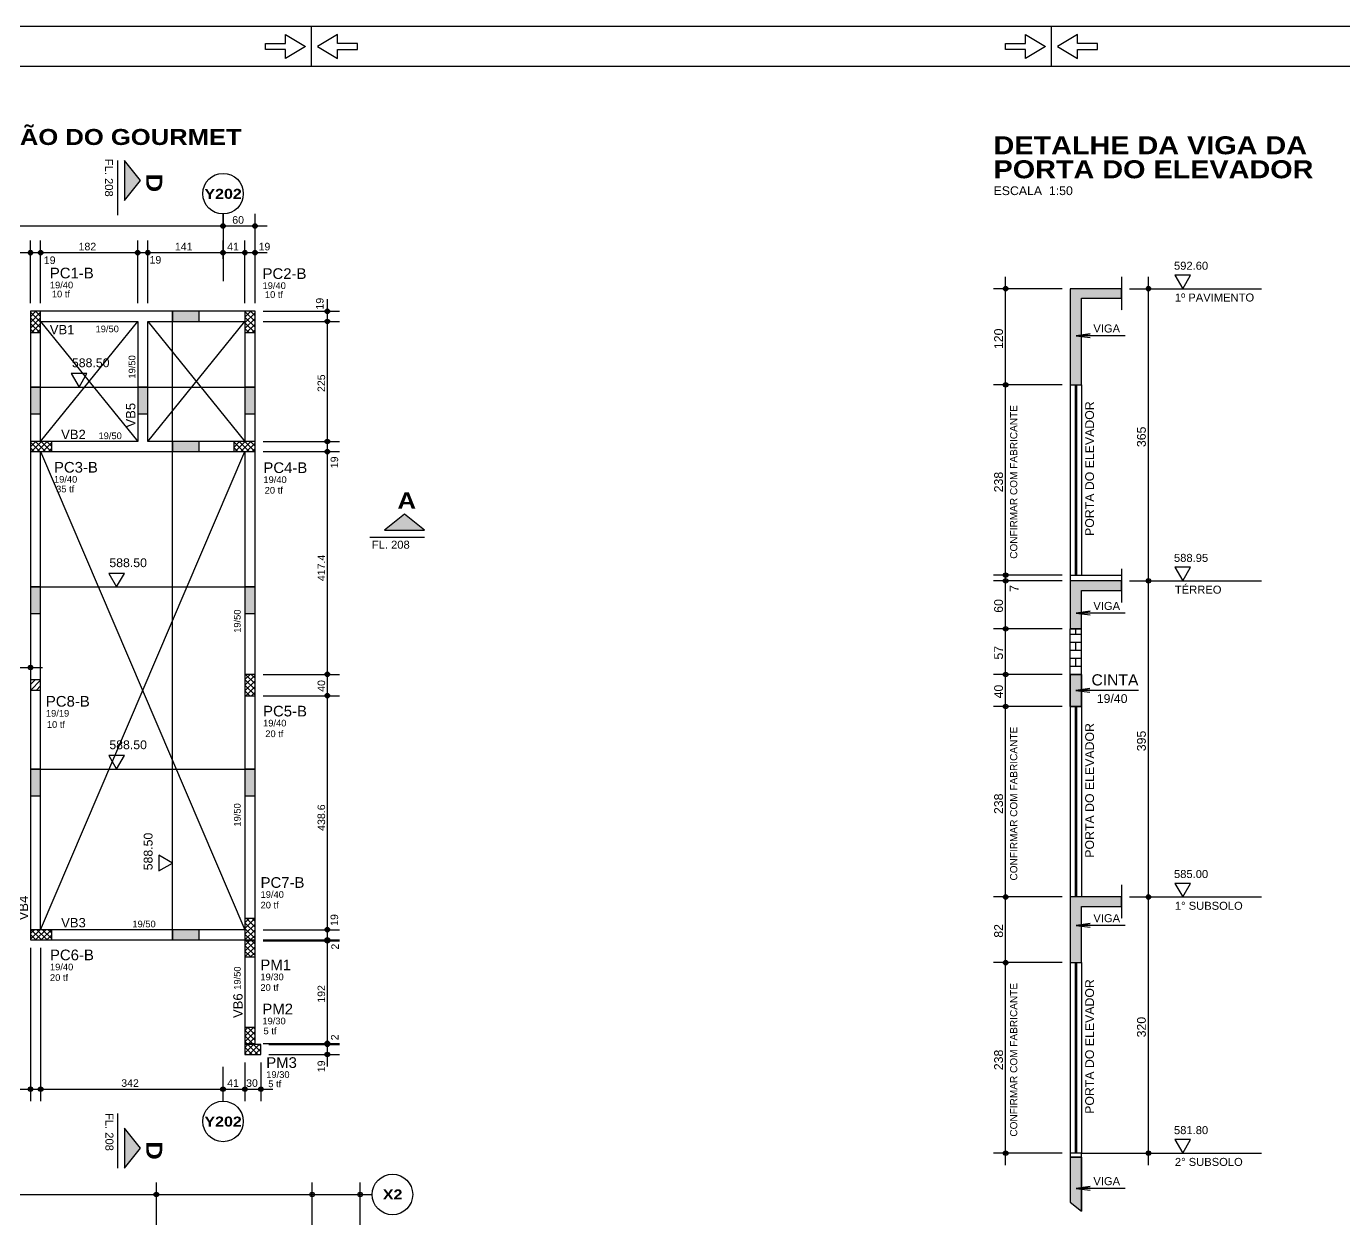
# Model space of a CAD drawing. Extents: x 0 to 13080, y 0 to 6750.
# Drawn here: x 8383 to 10853, y 4515 to 6750 of the extents above; entities that cross this region are included whole.
import ezdxf

# ---------------------------------------------------------------- set-up
doc = ezdxf.new("R2010")
doc.units = 0
doc.header["$MEASUREMENT"] = 0
doc.linetypes.add('ESTILO_TQS_0007', pattern=[2.1, 1.5, -0.2, 0.2, -0.2])
for name, color, linetype in [('MTH-179', 1, 'CONTINUOUS'), ('MTH-18', 1, 'CONTINUOUS'), ('MTH-224', 4, 'CONTINUOUS'), ('MTH-230', 1, 'CONTINUOUS'), ('MTH-COTAS7', 31, 'CONTINUOUS'), ('MTH-DIM-PILAR', 3, 'CONTINUOUS'), ('MTH-DIM-VIGA', 3, 'CONTINUOUS'), ('MTH-EIXO-214', 4, 'CONTINUOUS'), ('MTH-EIXO-215', 1, 'CONTINUOUS'), ('MTH-EIXO-217', 8, 'CONTINUOUS'), ('MTH-FACE-VIGA', 7, 'CONTINUOUS'), ('MTH-HACHURA-PILAR', 1, 'CONTINUOUS'), ('MTH-LINHA-CORTE', 5, 'CONTINUOUS'), ('MTH-LINHA-SEÇÃO', 16, 'CONTINUOUS'), ('MTH-MARGEM', 5, 'CONTINUOUS'), ('MTH-PILAR-MORRE', 5, 'CONTINUOUS'), ('MTH-PILAR-NASCE', 5, 'CONTINUOUS'), ('MTH-SIMB_COTA', 3, 'CONTINUOUS'), ('MTH-SOMBRA21', 150, 'CONTINUOUS'), ('MTH-TIT1-VIGA', 5, 'CONTINUOUS'), ('MTH-TIT2-PILAR', 5, 'CONTINUOUS'), ('MTH-TXT', 4, 'CONTINUOUS'), ('MTH-TXT-NEGRITO', 5, 'CONTINUOUS'), ('MTH-TXT-NOTAS', 3, 'CONTINUOUS')]:
    doc.layers.add(name, color=color, linetype=linetype)
doc.styles.add('TQS_ARIAL', font='arial.ttf')
doc.styles.add('TQS_ARIAL_BLACK', font='ariblk.ttf')

msp = doc.modelspace()

# ---------------------------------------------------------------- linework, layer by layer
at = {"layer": 'MTH-179', "linetype": 'Continuous'}
for p, q in [((13080, 6750), (0, 6750)), ((8917.5, 6675), (8917.5, 6750)), ((10305, 6675), (10305, 6750)), ((10305, 6675), (10305, 6750))]:
    msp.add_line(p, q, dxfattribs=at)
for points in [[(8906.248901, 6712.5), (8868.748901, 6690), (8868.748901, 6706.875), (8831.248901, 6706.875), (8831.248901, 6718.125), (8868.748901, 6718.125), (8868.748901, 6735), (8906.248901, 6712.5)], [(8928.748901, 6712.5), (8966.248901, 6690), (8966.248901, 6706.875), (9003.748901, 6706.875), (9003.748901, 6718.125), (8966.248901, 6718.125), (8966.248901, 6735), (8928.748901, 6712.5)], [(10293.748901, 6712.5), (10256.248901, 6690), (10256.248901, 6706.875), (10218.748901, 6706.875), (10218.748901, 6718.125), (10256.248901, 6718.125), (10256.248901, 6735), (10293.748901, 6712.5)], [(10293.748901, 6712.5), (10256.248901, 6690), (10256.248901, 6706.875), (10218.748901, 6706.875), (10218.748901, 6718.125), (10256.248901, 6718.125), (10256.248901, 6735), (10293.748901, 6712.5)], [(10316.248901, 6712.5), (10353.748901, 6690), (10353.748901, 6706.875), (10391.248901, 6706.875), (10391.248901, 6718.125), (10353.748901, 6718.125), (10353.748901, 6735), (10316.248901, 6712.5)], [(10316.248901, 6712.5), (10353.748901, 6690), (10353.748901, 6706.875), (10391.248901, 6706.875), (10391.248901, 6718.125), (10353.748901, 6718.125), (10353.748901, 6735), (10316.248901, 6712.5)]]:
    msp.add_lwpolyline(points, dxfattribs=at)
at = {"layer": 'MTH-18', "linetype": 'Continuous'}
for p, q in [((10339.965102, 6078.312537), (10339.965102, 5721.312537)), ((10348.965102, 6078.312537), (10348.965102, 5721.312537)), ((10351.965102, 6078.312537), (10351.965102, 5721.312537)), ((10360.965102, 6078.312537), (10360.965102, 5721.312537)), ((10339.965102, 5475.312537), (10339.965102, 5118.312537)), ((10348.965102, 5475.312537), (10348.965102, 5118.312537)), ((10351.965102, 5475.312537), (10351.965102, 5118.312537)), ((10360.965102, 5475.312537), (10360.965102, 5118.312537)), ((10339.965102, 4995.312537), (10339.965102, 4638.312537)), ((10348.965102, 4995.312537), (10348.965102, 4638.312537)), ((10351.965102, 4995.312537), (10351.965102, 4638.312537)), ((10360.965102, 4995.312537), (10360.965102, 4638.312537))]:
    msp.add_line(p, q, dxfattribs=at)
at = {"layer": 'MTH-224', "linetype": 'Continuous'}
for p, q in [((8553.775135, 6498.490663), (8553.775135, 6395.928163)), ((9026.712723, 5792.402003), (9129.275223, 5792.402003)), ((8553.775135, 4712.557419), (8553.775135, 4609.994919))]:
    msp.add_line(p, q, dxfattribs=at)
for points in [[(10536.192593, 6283.812474), (10550.915097, 6258.312474), (10565.637509, 6283.812474), (10536.192593, 6283.812474)], [(8467.194317, 6099.519484), (8481.916821, 6074.019484), (8496.639233, 6099.519484), (8467.194317, 6099.519484)], [(10536.192593, 5736.312474), (10550.915097, 5710.812474), (10565.637509, 5736.312474), (10536.192593, 5736.312474)], [(8537.413338, 5724.797045), (8552.135841, 5699.297045), (8566.858254, 5724.797045), (8537.413338, 5724.797045)], [(8537.413338, 5383.608734), (8552.135841, 5358.108734), (8566.858254, 5383.608734), (8537.413338, 5383.608734)], [(8631.207662, 5167.141237), (8656.707662, 5181.86374), (8631.207662, 5196.586152), (8631.207662, 5167.141237)], [(10536.192593, 5143.812474), (10550.915097, 5118.312474), (10565.637509, 5143.812474), (10536.192593, 5143.812474)], [(10536.192593, 4663.812474), (10550.915097, 4638.312474), (10565.637509, 4663.812474), (10536.192593, 4663.812474)]]:
    msp.add_lwpolyline(points, dxfattribs=at)
at = {"layer": 'MTH-230', "linetype": 'Continuous'}
for p, q in [((10339.965102, 5535.312537), (10339.965102, 5620.81094)), ((10360.965102, 5610.312537), (10339.965102, 5610.312537)), ((10350.465102, 5610.312537), (10350.465102, 5620.81094)), ((10360.965102, 5535.312537), (10360.965102, 5620.81094)), ((10360.965102, 5595.312537), (10339.965102, 5595.312537)), ((10350.465102, 5580.312537), (10350.465102, 5595.312537)), ((10360.965102, 5580.312537), (10339.965102, 5580.312537)), ((10360.965102, 5565.312537), (10339.965102, 5565.312537)), ((10350.465102, 5550.312537), (10350.465102, 5565.312537)), ((10360.965102, 5550.312537), (10339.965102, 5550.312537))]:
    msp.add_line(p, q, dxfattribs=at)
msp.add_lwpolyline([(10360.965102, 4638.312474), (10339.965102, 4638.312474), (10339.965102, 4630.812483), (10360.965102, 4630.812483), (10360.965102, 4638.312474)], dxfattribs=at)
for centre in [(8751.701993, 6436.428163), (8751.701993, 4697.746839), (9069.331125, 4560.73199)]:
    msp.add_circle(centre, 38, dxfattribs=at)
at = {"layer": 'MTH-COTAS7', "linetype": 'Continuous'}
for p, q in [((8751.701993, 6378.76571), (8751.701993, 6398.428163)), ((8751.701993, 6378.76571), (8751.701993, 6398.428163)), ((8811.712233, 6246.018996), (8811.712233, 6398.428163)), ((7644.21028, 6375.928163), (8774.201993, 6375.928163)), ((8729.201993, 6375.928163), (8834.212233, 6375.928163)), ((8390.71028, 6231.018996), (8390.71028, 6348.428163)), ((8390.71028, 6231.018996), (8390.71028, 6348.428163)), ((8409.71028, 6231.018996), (8409.71028, 6348.428163)), ((8409.71028, 6231.018996), (8409.71028, 6348.428163)), ((8591.693678, 6231.018996), (8591.693678, 6348.428163)), ((8591.693678, 6231.018996), (8591.693678, 6348.428163)), ((8610.693678, 6231.018996), (8610.693678, 6348.428163)), ((8610.693678, 6231.018996), (8610.693678, 6348.428163)), ((8751.701993, 6335.159427), (8751.701993, 6348.428163)), ((8751.701993, 6314.550957), (8751.701993, 6348.428163)), ((8792.712233, 6231.018996), (8792.712233, 6348.428163)), ((8792.712233, 6246.018996), (8792.712233, 6348.428163)), ((8811.712233, 6231.018996), (8811.712233, 6348.428163)), ((8190.21028, 6325.928163), (8413.21028, 6325.928163)), ((8368.21028, 6325.928163), (8432.21028, 6325.928163)), ((8387.21028, 6325.928163), (8614.193678, 6325.928163)), ((8569.193678, 6325.928163), (8633.193678, 6325.928163)), ((8588.193678, 6325.928163), (8774.201993, 6325.928163)), ((8729.201993, 6325.928163), (8815.212233, 6325.928163)), ((8770.212233, 6325.928163), (8834.212233, 6325.928163)), ((10218.797201, 6055.812537), (10218.797201, 6280.812474)), ((10486.570162, 5688.312474), (10486.570162, 6280.812474)), ((10324.965102, 6258.312474), (10196.297201, 6258.312474)), ((10450.965102, 6258.312474), (10698.548439, 6258.312474)), ((10465.965102, 6258.312474), (10509.070162, 6258.312474)), ((8947.292782, 6174.518996), (8947.292782, 6238.518996)), ((8826.712233, 6216.018996), (8969.792782, 6216.018996)), ((8947.292782, 5949.519972), (8947.292782, 6219.518996)), ((8826.712233, 6197.018996), (8969.792782, 6197.018996)), ((8826.712233, 6197.018996), (8969.792782, 6197.018996)), ((10218.797201, 5698.81094), (10218.797201, 6100.812537)), ((10324.965102, 6078.312537), (10196.297201, 6078.312537)), ((10324.965102, 6078.312537), (10196.297201, 6078.312537)), ((8947.292782, 5930.519972), (8947.292782, 5994.519972)), ((8826.712233, 5972.019972), (8969.792782, 5972.019972)), ((8826.712233, 5972.019972), (8969.792782, 5972.019972)), ((8826.712233, 5953.019972), (8969.792782, 5953.019972)), ((8826.712233, 5953.019972), (8969.792782, 5953.019972)), ((8947.292782, 5513.092007), (8947.292782, 5975.519972)), ((10218.797201, 5688.31094), (10218.797201, 5743.812537)), ((10218.797201, 5598.31094), (10218.797201, 5733.31094)), ((10486.570162, 5095.812474), (10486.570162, 5733.312474)), ((10324.965102, 5721.312537), (10196.297201, 5721.312537)), ((10324.965102, 5721.31094), (10196.297201, 5721.31094)), ((10324.965102, 5710.81094), (10196.297201, 5710.81094)), ((10324.965102, 5710.81094), (10196.297201, 5710.81094)), ((10450.965102, 5710.812474), (10698.548439, 5710.812474)), ((10465.965102, 5710.812474), (10509.070162, 5710.812474)), ((10465.965102, 5710.812474), (10509.070162, 5710.812474)), ((10218.797201, 5512.812537), (10218.797201, 5643.31094)), ((10324.965102, 5620.81094), (10196.297201, 5620.81094)), ((10324.965102, 5620.81094), (10196.297201, 5620.81094)), ((8390.71028, 5570.235716), (8390.71028, 5526.020536)), ((8947.292782, 5473.092007), (8947.292782, 5558.092007)), ((10218.797201, 5452.812537), (10218.797201, 5557.812537)), ((8190.21028, 5548.520536), (8413.21028, 5548.520536)), ((8826.712233, 5535.592007), (8969.792782, 5535.592007)), ((8826.712233, 5535.592007), (8969.792782, 5535.592007)), ((10324.965102, 5535.312537), (10196.297201, 5535.312537)), ((10324.965102, 5535.312537), (10196.297201, 5535.312537)), ((8947.292782, 5034.519972), (8947.292782, 5518.092007)), ((8826.712233, 5495.592007), (8969.792782, 5495.592007)), ((8826.712233, 5495.592007), (8969.792782, 5495.592007)), ((10218.797201, 5095.81094), (10218.797201, 5497.81094)), ((10324.965102, 5475.312537), (10196.297201, 5475.312537)), ((10324.965102, 5475.31094), (10196.297201, 5475.31094)), ((10218.797201, 4972.812537), (10218.797201, 5140.81094)), ((10486.570162, 4615.812474), (10486.570162, 5140.812474)), ((10324.965102, 5118.31094), (10196.297201, 5118.31094)), ((10309.965102, 5118.31094), (10196.297201, 5118.31094)), ((10450.965102, 5118.312474), (10698.548439, 5118.312474)), ((10465.965102, 5118.312474), (10509.070162, 5118.312474)), ((10465.965102, 5118.312474), (10509.070162, 5118.312474)), ((8947.292782, 5015.519972), (8947.292782, 5079.519972)), ((8826.712233, 5057.019972), (8969.792782, 5057.019972)), ((8826.712233, 5057.019972), (8969.792782, 5057.019972)), ((8826.712233, 5038.019972), (8969.792782, 5038.019972)), ((8826.712233, 5038.019972), (8969.792782, 5038.019972)), ((8947.292782, 5013.519972), (8947.292782, 5060.519972)), ((8947.292782, 4821.517674), (8947.292782, 5058.519972)), ((8390.71028, 5023.019972), (8390.71028, 4735.746839)), ((8409.71028, 5023.019972), (8409.71028, 4735.746839)), ((8409.71028, 5023.019972), (8409.71028, 4735.746839)), ((8826.712233, 5036.019972), (8969.792782, 5036.019972)), ((8826.712233, 5036.019972), (8969.792782, 5036.019972)), ((10218.797201, 4615.812537), (10218.797201, 5017.812537)), ((10324.965102, 4995.312537), (10196.297201, 4995.312537)), ((10309.965102, 4995.312537), (10196.297201, 4995.312537)), ((8947.292782, 4819.517674), (8947.292782, 4866.517674)), ((8826.712233, 4844.017674), (8969.792782, 4844.017674)), ((8826.712233, 4844.017674), (8969.792782, 4844.017674)), ((8837.712233, 4842.017674), (8969.792782, 4842.017674)), ((8837.712233, 4842.017674), (8969.792782, 4842.017674)), ((8947.292782, 4800.517674), (8947.292782, 4864.517674)), ((8837.712233, 4823.017674), (8969.792782, 4823.017674)), ((8792.712233, 4808.017674), (8792.712233, 4735.746839)), ((8792.712233, 4808.017674), (8792.712233, 4735.746839)), ((8822.712233, 4808.017674), (8822.712233, 4735.746839)), ((8751.701993, 4760.505855), (8751.701993, 4780.746839)), ((8751.701993, 4760.505855), (8751.701993, 4780.746839)), ((8368.21028, 4758.246839), (8432.21028, 4758.246839)), ((8387.21028, 4758.246839), (8774.201993, 4758.246839)), ((8729.201993, 4758.246839), (8815.212233, 4758.246839)), ((8770.212233, 4758.246839), (8845.212233, 4758.246839)), ((10324.965102, 4638.312537), (10196.297201, 4638.312537)), ((10360.965102, 4638.312474), (10698.548439, 4638.312474)), ((10440.807296, 4638.312474), (10509.070162, 4638.312474)), ((8626.755602, 4160.734622), (8626.755602, 4583.23199)), ((8918.831125, 4079.891794), (8918.831125, 4583.23199)), ((9008.831125, 2493.23199), (9008.831125, 4583.23199)), ((8610.611238, 4560.73199), (8649.255602, 4560.73199)), ((8923.525925, 4560.73199), (8941.331125, 4560.73199)), ((8999.26612, 4560.73199), (9031.331125, 4560.73199))]:
    msp.add_line(p, q, dxfattribs=at)
for points in [[(10443.137197, 6170.261323), (10351.382139, 6170.261323), (10377.407567, 6173.687636), (10351.382139, 6170.261323), (10377.407567, 6166.835011)], [(10443.137197, 5650.318208), (10351.382139, 5650.318208), (10377.407567, 5653.744521), (10351.382139, 5650.318208), (10377.407567, 5646.891896)], [(10467.819893, 5505.312537), (10350.465102, 5505.312537), (10376.49053, 5508.738849), (10350.465102, 5505.312537), (10376.49053, 5501.886224)], [(10443.137197, 5065.108631), (10351.382139, 5065.108631), (10377.407567, 5068.534943), (10351.382139, 5065.108631), (10377.407567, 5061.682318)], [(10443.137197, 4572.224324), (10351.382139, 4572.224324), (10377.407567, 4575.650637), (10351.382139, 4572.224324), (10377.407567, 4568.798012)]]:
    msp.add_lwpolyline(points, dxfattribs=at)
at = {"layer": 'MTH-EIXO-214', "linetype": 'ESTILO_TQS_0007'}
for p, q in [((8751.701993, 6398.428163), (8751.701993, 6272.702121)), ((8751.701993, 4735.746839), (8751.701993, 4800.02344)), ((718.67219, 4560.73199), (9031.331125, 4560.73199))]:
    msp.add_line(p, q, dxfattribs=at)
at = {"layer": 'MTH-EIXO-215', "linetype": 'Continuous'}
for p, q in [((8409.71028, 5972.019972), (8591.693678, 6197.018996)), ((8409.71028, 6197.018996), (8591.693678, 5972.019972)), ((8610.693678, 5972.019972), (8792.712233, 6197.018996)), ((8610.693678, 6197.018996), (8792.712233, 5972.019972)), ((8409.71028, 5057.019972), (8792.712233, 5953.019972)), ((8409.71028, 5953.019972), (8792.712233, 5057.019972)), ((10339.965102, 5721.31094), (10435.965102, 5721.31094)), ((10339.965102, 5721.31094), (10339.965102, 5710.81094))]:
    msp.add_line(p, q, dxfattribs=at)
at = {"layer": 'MTH-EIXO-217', "linetype": 'ESTILO_TQS_0007'}
for p, q in [((10435.965102, 6280.812474), (10435.965102, 6217.812474)), ((10435.965102, 5733.31094), (10435.965102, 5670.31094)), ((10435.965102, 5140.81094), (10435.965102, 5077.81094))]:
    msp.add_line(p, q, dxfattribs=at)
at = {"layer": 'MTH-FACE-VIGA', "linetype": 'Continuous'}
for points in [[(8601.193678, 6216.018996), (8409.71028, 6216.018996)], [(8792.712233, 6216.018996), (8601.193678, 6216.018996)], [(8390.71028, 6176.018996), (8390.71028, 5972.019972)], [(8409.71028, 6197.018996), (8591.693678, 6197.018996)], [(8409.71028, 5972.019972), (8409.71028, 6176.018996)], [(8591.693678, 6197.018996), (8591.693678, 5972.019972)], [(8610.693678, 6197.018996), (8792.712233, 6197.018996)], [(8610.693678, 5972.019972), (8610.693678, 6197.018996)], [(8792.712233, 6176.018996), (8792.712233, 5972.019972)], [(8811.712233, 5972.019972), (8811.712233, 6176.018996)], [(8390.71028, 5953.019972), (8390.71028, 5525.092007)], [(8409.71028, 5525.092007), (8409.71028, 5953.019972)], [(8591.693678, 5972.019972), (8430.71028, 5972.019972)], [(8430.71028, 5953.019972), (8601.193678, 5953.019972)], [(8601.193678, 5953.019972), (8771.712233, 5953.019972)], [(8771.712233, 5972.019972), (8610.693678, 5972.019972)], [(8792.712233, 5953.019972), (8792.712233, 5535.592007)], [(8811.712233, 5535.592007), (8811.712233, 5953.019972)], [(8390.71028, 5506.092007), (8390.71028, 5057.019972)], [(8409.71028, 5057.019972), (8409.71028, 5506.092007)], [(8792.712233, 5495.592007), (8792.712233, 5078.019972)], [(8811.712233, 5078.019972), (8811.712233, 5495.592007)], [(8792.712233, 5057.019972), (8430.71028, 5057.019972)], [(8430.71028, 5038.019972), (8792.712233, 5038.019972)], [(8792.712233, 5038.019972), (8792.712233, 5036.019972)], [(8811.712233, 5036.019972), (8811.712233, 5038.019972)], [(8792.712233, 5006.019972), (8792.712233, 4874.017674)], [(8811.712233, 4874.017674), (8811.712233, 5006.019972)], [(8792.712233, 4844.017674), (8792.712233, 4842.017674)], [(8811.712233, 4842.017674), (8811.712233, 4844.017674)]]:
    msp.add_lwpolyline(points, dxfattribs=at)
at = {"layer": 'MTH-HACHURA-PILAR', "linetype": 'Continuous'}
for p, q in [((8390.71028, 6205.750326), (8400.97895, 6216.018996)), ((8390.71028, 6214.580285), (8409.71028, 6195.580285)), ((8390.71028, 6195.143724), (8409.71028, 6214.143724)), ((8390.71028, 6203.973684), (8409.71028, 6184.973684)), ((8390.71028, 6184.537123), (8409.71028, 6203.537123)), ((8399.878171, 6216.018996), (8409.71028, 6206.186887)), ((8792.712233, 6204.701414), (8804.029815, 6216.018996)), ((8792.712233, 6215.308016), (8793.423213, 6216.018996)), ((8792.712233, 6215.629198), (8811.712233, 6196.629198)), ((8792.712233, 6194.094812), (8811.712233, 6213.094812)), ((8792.712233, 6205.022596), (8811.712233, 6186.022596)), ((8792.712233, 6183.488211), (8811.712233, 6202.488211)), ((8802.929037, 6216.018996), (8811.712233, 6207.235799)), ((8390.71028, 6193.367082), (8408.058366, 6176.018996)), ((8390.71028, 6182.76048), (8397.451764, 6176.018996)), ((8392.798755, 6176.018996), (8409.71028, 6192.930521)), ((8403.405357, 6176.018996), (8409.71028, 6182.323919)), ((8792.712233, 6194.415994), (8811.109231, 6176.018996)), ((8792.712233, 6183.809392), (8800.50263, 6176.018996)), ((8795.84962, 6176.018996), (8811.712233, 6191.881609)), ((8806.456222, 6176.018996), (8811.712233, 6181.275007)), ((8390.71028, 5961.798487), (8400.931766, 5972.019972)), ((8390.71028, 5970.628446), (8408.318753, 5953.019972)), ((8390.71028, 5960.021844), (8397.712152, 5953.019972)), ((8392.538367, 5953.019972), (8411.538367, 5972.019972)), ((8399.925355, 5972.019972), (8418.925355, 5953.019972)), ((8403.144969, 5953.019972), (8422.144969, 5972.019972)), ((8410.531957, 5972.019972), (8429.531957, 5953.019972)), ((8413.751571, 5953.019972), (8430.71028, 5969.978682)), ((8421.138559, 5972.019972), (8430.71028, 5962.448251)), ((8424.358173, 5953.019972), (8430.71028, 5959.37208)), ((8771.712233, 5960.962778), (8782.769428, 5972.019972)), ((8771.712233, 5971.56938), (8772.162826, 5972.019972)), ((8771.712233, 5971.464155), (8790.156415, 5953.019972)), ((8771.712233, 5960.857553), (8779.549814, 5953.019972)), ((8774.376029, 5953.019972), (8793.376029, 5972.019972)), ((8781.763017, 5972.019972), (8800.763017, 5953.019972)), ((8784.982631, 5953.019972), (8803.982631, 5972.019972)), ((8792.369619, 5972.019972), (8811.369619, 5953.019972)), ((8795.589233, 5953.019972), (8811.712233, 5969.142973)), ((8802.97622, 5972.019972), (8811.712233, 5963.28396)), ((8806.195834, 5953.019972), (8811.712233, 5958.536371)), ((8792.712233, 5525.878904), (8802.425336, 5535.592007)), ((8792.712233, 5515.272302), (8811.712233, 5534.272302)), ((8793.926914, 5535.592007), (8811.712233, 5517.806688)), ((8804.533516, 5535.592007), (8811.712233, 5528.413289)), ((8390.71028, 5516.321215), (8399.481072, 5525.092007)), ((8391.087674, 5506.092007), (8409.71028, 5524.714613)), ((8401.694276, 5506.092007), (8409.71028, 5514.108011)), ((8792.712233, 5526.200086), (8811.712233, 5507.200086)), ((8792.712233, 5504.665701), (8811.712233, 5523.665701)), ((8792.712233, 5515.593484), (8811.712233, 5496.593484)), ((8794.245141, 5495.592007), (8811.712233, 5513.059099)), ((8792.712233, 5504.986882), (8802.107109, 5495.592007)), ((8804.851743, 5495.592007), (8811.712233, 5502.452497)), ((8792.712233, 5059.188429), (8811.543777, 5078.019972)), ((8792.712233, 5069.79503), (8800.937175, 5078.019972)), ((8792.712233, 5070.116212), (8811.712233, 5051.116212)), ((8792.712233, 5048.581827), (8811.712233, 5067.581827)), ((8795.415074, 5078.019972), (8811.712233, 5061.722814)), ((8806.021676, 5078.019972), (8811.712233, 5072.329415)), ((8390.71028, 5039.024137), (8408.706115, 5057.019972)), ((8390.71028, 5049.630739), (8398.099514, 5057.019972)), ((8390.71028, 5047.854096), (8400.544404, 5038.019972)), ((8392.151006, 5057.019972), (8411.151006, 5038.019972)), ((8400.312717, 5038.019972), (8419.312717, 5057.019972)), ((8402.757607, 5057.019972), (8421.757607, 5038.019972)), ((8410.919319, 5038.019972), (8429.919319, 5057.019972)), ((8413.364209, 5057.019972), (8430.71028, 5039.673902)), ((8421.52592, 5038.019972), (8430.71028, 5047.204332)), ((8423.970811, 5057.019972), (8430.71028, 5050.280503)), ((8792.712233, 5059.50961), (8811.712233, 5040.50961)), ((8792.712233, 5038.019972), (8811.712233, 5056.975225)), ((8792.712233, 5048.903009), (8803.595269, 5038.019972)), ((8792.712233, 5038.296407), (8792.988668, 5038.019972)), ((8803.363582, 5038.019972), (8811.712233, 5046.368623)), ((8792.712233, 5027.368623), (8801.363582, 5036.019972)), ((8792.712233, 5016.762022), (8811.712233, 5035.762022)), ((8792.712233, 5027.689805), (8811.712233, 5008.689805)), ((8792.712233, 5006.15542), (8811.712233, 5025.15542)), ((8792.712233, 5017.083203), (8803.775464, 5006.019972)), ((8794.988668, 5036.019972), (8811.712233, 5019.296407)), ((8803.183387, 5006.019972), (8811.712233, 5014.548818)), ((8805.595269, 5036.019972), (8811.712233, 5029.903009)), ((8792.712233, 5006.476602), (8793.168862, 5006.019972)), ((8792.712233, 4857.662996), (8809.066911, 4874.017674)), ((8792.712233, 4868.269598), (8798.46031, 4874.017674)), ((8792.712233, 4868.590779), (8811.712233, 4849.590779)), ((8792.712233, 4847.056394), (8811.712233, 4866.056394)), ((8797.89194, 4874.017674), (8811.712233, 4860.197381)), ((8808.498542, 4874.017674), (8811.712233, 4870.803983)), ((8792.712233, 4857.984178), (8806.678737, 4844.017674)), ((8792.712233, 4847.377576), (8796.072135, 4844.017674)), ((8792.712233, 4825.843191), (8808.886717, 4842.017674)), ((8792.712233, 4836.449792), (8798.280115, 4842.017674)), ((8798.072135, 4842.017674), (8817.072135, 4823.017674)), ((8800.280115, 4844.017674), (8811.712233, 4855.449792)), ((8800.493318, 4823.017674), (8819.493318, 4842.017674)), ((8808.678737, 4842.017674), (8822.712233, 4827.984178)), ((8810.886717, 4844.017674), (8811.712233, 4844.843191)), ((8819.285338, 4842.017674), (8822.712233, 4838.590779)), ((8792.712233, 4836.770974), (8806.465533, 4823.017674)), ((8792.712233, 4826.164372), (8795.858932, 4823.017674)), ((8811.09992, 4823.017674), (8822.712233, 4834.629987)), ((8821.706522, 4823.017674), (8822.712233, 4824.023386))]:
    msp.add_line(p, q, dxfattribs=at)
at = {"layer": 'MTH-LINHA-CORTE', "linetype": 'Continuous'}
for p, q in [((10435.965102, 6258.312474), (10339.965102, 6258.312474)), ((10339.965102, 6258.312474), (10339.965102, 6078.312537)), ((10360.965102, 6078.312537), (10360.965102, 6240.312474)), ((10360.965102, 6240.312474), (10435.965102, 6240.312474)), ((10339.965102, 6078.312537), (10360.965102, 6078.312537)), ((10435.965102, 5710.81094), (10339.965102, 5710.81094)), ((10339.965102, 5710.81094), (10339.965102, 5620.81094)), ((10360.965102, 5620.81094), (10360.965102, 5692.81094)), ((10360.965102, 5692.81094), (10435.965102, 5692.81094)), ((10360.965102, 5620.81094), (10339.965102, 5620.81094)), ((10435.965102, 5118.31094), (10339.965102, 5118.31094)), ((10339.965102, 5118.31094), (10339.965102, 4995.31094)), ((10360.965102, 4995.31094), (10360.965102, 5100.31094)), ((10360.965102, 5100.31094), (10435.965102, 5100.31094)), ((10339.965102, 4995.31094), (10360.965102, 4995.31094)), ((10360.965102, 4630.812483), (10339.965102, 4630.812483)), ((10339.965102, 4630.812483), (10339.965102, 4546.513404)), ((10360.965102, 4630.812483), (10360.965102, 4529.68087)), ((10339.965102, 4546.513404), (10360.965102, 4529.68087))]:
    msp.add_line(p, q, dxfattribs=at)
for points in [[(8566.900135, 6498.490663), (8566.900135, 6423.490663), (8596.900135, 6460.990663), (8566.900135, 6498.490663)], [(9054.275223, 5805.527003), (9129.275223, 5805.527003), (9091.775223, 5835.527003), (9054.275223, 5805.527003)], [(10360.965102, 5475.312537), (10339.965102, 5475.312537), (10339.965102, 5535.312537), (10360.965102, 5535.312537), (10360.965102, 5475.312537)], [(8566.900135, 4684.994919), (8566.900135, 4609.994919), (8596.900135, 4647.494919), (8566.900135, 4684.994919)]]:
    msp.add_lwpolyline(points, dxfattribs=at)
at = {"layer": 'MTH-LINHA-SEÇÃO', "linetype": 'Continuous'}
for p, q in [((8656.707662, 5038.019972), (8656.707662, 6216.018996)), ((8390.71028, 6074.019484), (8811.712233, 6074.019484)), ((8390.71028, 5699.297045), (8811.712233, 5699.297045)), ((8390.71028, 5358.108734), (8811.712233, 5358.108734))]:
    msp.add_line(p, q, dxfattribs=at)
for points in [[(8656.707662, 6216.018996), (8656.707662, 6197.018996), (8706.707662, 6197.018996), (8706.707662, 6216.018996), (8656.707662, 6216.018996)], [(8409.71028, 6074.019484), (8390.71028, 6074.019484), (8390.71028, 6024.019484), (8409.71028, 6024.019484), (8409.71028, 6074.019484)], [(8610.693678, 6074.019484), (8591.693678, 6074.019484), (8591.693678, 6024.019484), (8610.693678, 6024.019484), (8610.693678, 6074.019484)], [(8811.712233, 6074.019484), (8792.712233, 6074.019484), (8792.712233, 6024.019484), (8811.712233, 6024.019484), (8811.712233, 6074.019484)], [(8656.707662, 5972.019972), (8656.707662, 5953.019972), (8706.707662, 5953.019972), (8706.707662, 5972.019972), (8656.707662, 5972.019972)], [(8409.71028, 5699.297045), (8390.71028, 5699.297045), (8390.71028, 5649.297045), (8409.71028, 5649.297045), (8409.71028, 5699.297045)], [(8811.712233, 5699.297045), (8792.712233, 5699.297045), (8792.712233, 5649.297045), (8811.712233, 5649.297045), (8811.712233, 5699.297045)], [(8409.71028, 5358.108734), (8390.71028, 5358.108734), (8390.71028, 5308.108734), (8409.71028, 5308.108734), (8409.71028, 5358.108734)], [(8811.712233, 5358.108734), (8792.712233, 5358.108734), (8792.712233, 5308.108734), (8811.712233, 5308.108734), (8811.712233, 5358.108734)], [(8656.707662, 5057.019972), (8656.707662, 5038.019972), (8706.707662, 5038.019972), (8706.707662, 5057.019972), (8656.707662, 5057.019972)]]:
    msp.add_lwpolyline(points, dxfattribs=at)
at = {"layer": 'MTH-MARGEM', "linetype": 'Continuous'}
msp.add_line((13005, 6675), (262.5, 6675), dxfattribs=at)
at = {"layer": 'MTH-PILAR-MORRE', "linetype": 'Continuous'}
msp.add_lwpolyline([(8390.71028, 5506.092007), (8409.71028, 5506.092007), (8409.71028, 5525.092007), (8390.71028, 5525.092007), (8390.71028, 5506.092007)], dxfattribs=at)
at = {"layer": 'MTH-PILAR-NASCE', "linetype": 'Continuous'}
for points in [[(8409.71028, 6216.018996), (8390.71028, 6216.018996), (8390.71028, 6176.018996), (8409.71028, 6176.018996), (8409.71028, 6216.018996)], [(8811.712233, 6216.018996), (8792.712233, 6216.018996), (8792.712233, 6176.018996), (8811.712233, 6176.018996), (8811.712233, 6216.018996)], [(8390.71028, 5972.019972), (8390.71028, 5953.019972), (8430.71028, 5953.019972), (8430.71028, 5972.019972), (8390.71028, 5972.019972)], [(8811.712233, 5953.019972), (8811.712233, 5972.019972), (8771.712233, 5972.019972), (8771.712233, 5953.019972), (8811.712233, 5953.019972)], [(8811.712233, 5535.592007), (8792.712233, 5535.592007), (8792.712233, 5495.592007), (8811.712233, 5495.592007), (8811.712233, 5535.592007)], [(8811.712233, 5078.019972), (8792.712233, 5078.019972), (8792.712233, 5038.019972), (8811.712233, 5038.019972), (8811.712233, 5078.019972)], [(8430.71028, 5038.019972), (8430.71028, 5057.019972), (8390.71028, 5057.019972), (8390.71028, 5038.019972), (8430.71028, 5038.019972)], [(8792.712233, 5006.019972), (8811.712233, 5006.019972), (8811.712233, 5036.019972), (8792.712233, 5036.019972), (8792.712233, 5006.019972)], [(8792.712233, 4844.017674), (8811.712233, 4844.017674), (8811.712233, 4874.017674), (8792.712233, 4874.017674), (8792.712233, 4844.017674)], [(8822.712233, 4823.017674), (8822.712233, 4842.017674), (8792.712233, 4842.017674), (8792.712233, 4823.017674), (8822.712233, 4823.017674)]]:
    msp.add_lwpolyline(points, dxfattribs=at)
at = {"layer": 'MTH-SIMB_COTA', "linetype": 'Continuous'}
for centre, radius in [((8751.701993, 6375.928163), 4.200001), ((8751.701993, 6375.928163), 4.200001), ((8751.701993, 6375.928163), 2.1), ((8751.701993, 6375.928163), 2.1), ((8811.712233, 6375.928163), 4.200001), ((8811.712233, 6375.928163), 2.1), ((8390.71028, 6325.928163), 4.200001), ((8390.71028, 6325.928163), 4.200001), ((8390.71028, 6325.928163), 2.1), ((8390.71028, 6325.928163), 2.1), ((8409.71028, 6325.928163), 4.200001), ((8409.71028, 6325.928163), 4.200001), ((8409.71028, 6325.928163), 2.1), ((8409.71028, 6325.928163), 2.1), ((8591.693678, 6325.928163), 4.200001), ((8591.693678, 6325.928163), 4.200001), ((8591.693678, 6325.928163), 2.1), ((8591.693678, 6325.928163), 2.1), ((8610.693678, 6325.928163), 4.200001), ((8610.693678, 6325.928163), 4.200001), ((8610.693678, 6325.928163), 2.1), ((8610.693678, 6325.928163), 2.1), ((8751.701993, 6325.928163), 4.200001), ((8751.701993, 6325.928163), 4.200001), ((8751.701993, 6325.928163), 2.1), ((8751.701993, 6325.928163), 2.1), ((8792.712233, 6325.928163), 4.200001), ((8792.712233, 6325.928163), 4.200001), ((8792.712233, 6325.928163), 2.1), ((8792.712233, 6325.928163), 2.1), ((8811.712233, 6325.928163), 4.200001), ((8811.712233, 6325.928163), 2.1), ((10218.797201, 6258.312474), 4.200001), ((10218.797201, 6258.312474), 2.1), ((10486.570162, 6258.312474), 4.200001), ((10486.570162, 6258.312474), 2.1), ((8947.292782, 6216.018996), 4.200001), ((8947.292782, 6197.018996), 4.200001), ((8947.292782, 6197.018996), 4.200001), ((8947.292782, 6216.018996), 2.1), ((8947.292782, 6197.018996), 2.1), ((8947.292782, 6197.018996), 2.1), ((10218.797201, 6078.312537), 4.200001), ((10218.797201, 6078.312537), 4.200001), ((10218.797201, 6078.312537), 2.1), ((10218.797201, 6078.312537), 2.1), ((8947.292782, 5972.019972), 4.200001), ((8947.292782, 5972.019972), 4.200001), ((8947.292782, 5953.019972), 4.200001), ((8947.292782, 5953.019972), 4.200001), ((8947.292782, 5972.019972), 2.1), ((8947.292782, 5972.019972), 2.1), ((8947.292782, 5953.019972), 2.1), ((8947.292782, 5953.019972), 2.1), ((10218.797201, 5721.312537), 4.200001), ((10218.797201, 5721.31094), 4.200001), ((10218.797201, 5710.81094), 4.200001), ((10218.797201, 5710.81094), 4.200001), ((10218.797201, 5721.312537), 2.1), ((10218.797201, 5721.31094), 2.1), ((10218.797201, 5710.81094), 2.1), ((10218.797201, 5710.81094), 2.1), ((10486.570162, 5710.812474), 4.200001), ((10486.570162, 5710.812474), 4.200001), ((10486.570162, 5710.812474), 2.1), ((10486.570162, 5710.812474), 2.1), ((10218.797201, 5620.81094), 4.200001), ((10218.797201, 5620.81094), 4.200001), ((10218.797201, 5620.81094), 2.1), ((10218.797201, 5620.81094), 2.1), ((8390.71028, 5548.520536), 4.200001), ((8390.71028, 5548.520536), 2.1), ((8947.292782, 5535.592007), 4.200001), ((8947.292782, 5535.592007), 4.200001), ((8947.292782, 5535.592007), 2.1), ((8947.292782, 5535.592007), 2.1), ((10218.797201, 5535.312537), 4.200001), ((10218.797201, 5535.312537), 4.200001), ((10218.797201, 5535.312537), 2.1), ((10218.797201, 5535.312537), 2.1), ((8947.292782, 5495.592007), 4.200001), ((8947.292782, 5495.592007), 4.200001), ((8947.292782, 5495.592007), 2.1), ((8947.292782, 5495.592007), 2.1), ((10218.797201, 5475.312537), 4.200001), ((10218.797201, 5475.31094), 4.200001), ((10218.797201, 5475.312537), 2.1), ((10218.797201, 5475.31094), 2.1), ((10218.797201, 5118.31094), 4.200001), ((10218.797201, 5118.31094), 4.200001), ((10218.797201, 5118.31094), 2.1), ((10218.797201, 5118.31094), 2.1), ((10486.570162, 5118.312474), 4.200001), ((10486.570162, 5118.312474), 4.200001), ((10486.570162, 5118.312474), 2.1), ((10486.570162, 5118.312474), 2.1), ((8947.292782, 5057.019972), 4.200001), ((8947.292782, 5057.019972), 4.200001), ((8947.292782, 5038.019972), 4.200001), ((8947.292782, 5038.019972), 4.200001), ((8947.292782, 5036.019972), 4.200001), ((8947.292782, 5036.019972), 4.200001), ((8947.292782, 5057.019972), 2.1), ((8947.292782, 5057.019972), 2.1), ((8947.292782, 5038.019972), 2.1), ((8947.292782, 5038.019972), 2.1), ((8947.292782, 5036.019972), 2.1), ((8947.292782, 5036.019972), 2.1), ((10218.797201, 4995.312537), 4.200001), ((10218.797201, 4995.312537), 4.200001), ((10218.797201, 4995.312537), 2.1), ((10218.797201, 4995.312537), 2.1), ((8947.292782, 4844.017674), 4.200001), ((8947.292782, 4844.017674), 4.200001), ((8947.292782, 4842.017674), 4.200001), ((8947.292782, 4842.017674), 4.200001), ((8947.292782, 4844.017674), 2.1), ((8947.292782, 4844.017674), 2.1), ((8947.292782, 4842.017674), 2.1), ((8947.292782, 4842.017674), 2.1), ((8947.292782, 4823.017674), 4.200001), ((8947.292782, 4823.017674), 2.1), ((8390.71028, 4758.246839), 4.200001), ((8390.71028, 4758.246839), 2.1), ((8409.71028, 4758.246839), 4.200001), ((8409.71028, 4758.246839), 4.200001), ((8409.71028, 4758.246839), 2.1), ((8409.71028, 4758.246839), 2.1), ((8751.701993, 4758.246839), 4.200001), ((8751.701993, 4758.246839), 4.200001), ((8751.701993, 4758.246839), 2.1), ((8751.701993, 4758.246839), 2.1), ((8792.712233, 4758.246839), 4.200001), ((8792.712233, 4758.246839), 4.200001), ((8792.712233, 4758.246839), 2.1), ((8792.712233, 4758.246839), 2.1), ((8822.712233, 4758.246839), 4.200001), ((8822.712233, 4758.246839), 2.1), ((10218.797201, 4638.312537), 4.200001), ((10218.797201, 4638.312537), 2.1), ((10486.570162, 4638.312474), 4.200001), ((10486.570162, 4638.312474), 2.1), ((8626.755602, 4560.73199), 4.200001), ((8626.755602, 4560.73199), 2.1), ((8918.831125, 4560.73199), 4.200001), ((8918.831125, 4560.73199), 2.1), ((9008.831125, 4560.73199), 4.200001), ((9008.831125, 4560.73199), 2.1)]:
    msp.add_circle(centre, radius, dxfattribs=at)
at = {"layer": 'MTH-SOMBRA21', "linetype": 'Continuous'}
for points in [[(10435.965102, 6258.312474), (10339.965102, 6258.312474), (10339.965102, 6078.312537), (10360.965102, 6078.312537), (10360.965102, 6240.312474), (10435.965102, 6240.312474), (10435.965102, 6258.312474)], [(10339.965102, 5710.81094), (10339.965102, 5620.81094), (10360.965102, 5620.81094), (10360.965102, 5692.81094), (10435.965102, 5692.81094), (10435.965102, 5710.81094), (10339.965102, 5710.81094)], [(10339.965102, 5535.312537), (10339.965102, 5475.312537), (10360.965102, 5475.312537), (10360.965102, 5535.312537), (10339.965102, 5535.312537)], [(10339.965102, 5118.31094), (10339.965102, 4995.31094), (10360.965102, 4995.31094), (10360.965102, 5100.31094), (10435.965102, 5100.31094), (10435.965102, 5118.31094), (10339.965102, 5118.31094)], [(10339.965102, 4630.812483), (10339.965102, 4546.513404), (10360.965102, 4529.68087), (10360.965102, 4630.812483), (10339.965102, 4630.812483)]]:
    msp.add_lwpolyline(points, dxfattribs=at)
for points in [[(8566.900135, 6498.490663), (8566.900135, 6423.490663), (8596.900135, 6460.990663)], [(8566.900135, 6498.490663), (8596.900135, 6460.990663), (8566.900135, 6498.490663)], [(10339.965102, 6078.312537), (10360.965102, 6078.312537), (10339.965102, 6258.312474)], [(10360.965102, 6078.312537), (10360.965102, 6240.312474), (10339.965102, 6258.312474)], [(10339.965102, 6258.312474), (10360.965102, 6240.312474), (10435.965102, 6258.312474)], [(10360.965102, 6240.312474), (10435.965102, 6240.312474), (10435.965102, 6258.312474)], [(8656.707662, 6216.018996), (8656.707662, 6197.018996), (8706.707662, 6197.018996)], [(8656.707662, 6216.018996), (8706.707662, 6197.018996), (8706.707662, 6216.018996)], [(8656.707662, 6216.018996), (8706.707662, 6216.018996), (8656.707662, 6216.018996)], [(8409.71028, 6074.019484), (8390.71028, 6074.019484), (8390.71028, 6024.019484)], [(8409.71028, 6074.019484), (8390.71028, 6024.019484), (8409.71028, 6024.019484)], [(8409.71028, 6074.019484), (8409.71028, 6024.019484), (8409.71028, 6074.019484)], [(8610.693678, 6074.019484), (8591.693678, 6074.019484), (8591.693678, 6024.019484)], [(8610.693678, 6074.019484), (8591.693678, 6024.019484), (8610.693678, 6024.019484)], [(8610.693678, 6074.019484), (8610.693678, 6024.019484), (8610.693678, 6074.019484)], [(8811.712233, 6074.019484), (8792.712233, 6074.019484), (8792.712233, 6024.019484)], [(8811.712233, 6074.019484), (8792.712233, 6024.019484), (8811.712233, 6024.019484)], [(8811.712233, 6074.019484), (8811.712233, 6024.019484), (8811.712233, 6074.019484)], [(8656.707662, 5972.019972), (8656.707662, 5953.019972), (8706.707662, 5953.019972)], [(8656.707662, 5972.019972), (8706.707662, 5953.019972), (8706.707662, 5972.019972)], [(8656.707662, 5972.019972), (8706.707662, 5972.019972), (8656.707662, 5972.019972)], [(9054.275223, 5805.527003), (9129.275223, 5805.527003), (9091.775223, 5835.527003)], [(9054.275223, 5805.527003), (9091.775223, 5835.527003), (9054.275223, 5805.527003)], [(10339.965102, 5710.81094), (10339.965102, 5620.81094), (10360.965102, 5620.81094)], [(10339.965102, 5710.81094), (10360.965102, 5620.81094), (10360.965102, 5692.81094)], [(10339.965102, 5710.81094), (10360.965102, 5692.81094), (10435.965102, 5692.81094)], [(10339.965102, 5710.81094), (10435.965102, 5692.81094), (10435.965102, 5710.81094)], [(10339.965102, 5710.81094), (10435.965102, 5710.81094), (10339.965102, 5710.81094)], [(8409.71028, 5699.297045), (8390.71028, 5699.297045), (8390.71028, 5649.297045)], [(8409.71028, 5699.297045), (8390.71028, 5649.297045), (8409.71028, 5649.297045)], [(8409.71028, 5699.297045), (8409.71028, 5649.297045), (8409.71028, 5699.297045)], [(8811.712233, 5699.297045), (8792.712233, 5699.297045), (8792.712233, 5649.297045)], [(8811.712233, 5699.297045), (8792.712233, 5649.297045), (8811.712233, 5649.297045)], [(8811.712233, 5699.297045), (8811.712233, 5649.297045), (8811.712233, 5699.297045)], [(10339.965102, 5535.312537), (10339.965102, 5475.312537), (10360.965102, 5475.312537)], [(10339.965102, 5535.312537), (10360.965102, 5475.312537), (10360.965102, 5535.312537)], [(10339.965102, 5535.312537), (10360.965102, 5535.312537), (10339.965102, 5535.312537)], [(10360.965102, 5475.312537), (10339.965102, 5475.312537), (10339.965102, 5535.312537)], [(10360.965102, 5475.312537), (10339.965102, 5535.312537), (10360.965102, 5535.312537)], [(10360.965102, 5475.312537), (10360.965102, 5535.312537), (10360.965102, 5475.312537)], [(8409.71028, 5358.108734), (8390.71028, 5358.108734), (8390.71028, 5308.108734)], [(8409.71028, 5358.108734), (8390.71028, 5308.108734), (8409.71028, 5308.108734)], [(8409.71028, 5358.108734), (8409.71028, 5308.108734), (8409.71028, 5358.108734)], [(8811.712233, 5358.108734), (8792.712233, 5358.108734), (8792.712233, 5308.108734)], [(8811.712233, 5358.108734), (8792.712233, 5308.108734), (8811.712233, 5308.108734)], [(8811.712233, 5358.108734), (8811.712233, 5308.108734), (8811.712233, 5358.108734)], [(10339.965102, 5118.31094), (10339.965102, 4995.31094), (10360.965102, 4995.31094)], [(10339.965102, 5118.31094), (10360.965102, 4995.31094), (10360.965102, 5100.31094)], [(10339.965102, 5118.31094), (10360.965102, 5100.31094), (10435.965102, 5100.31094)], [(10339.965102, 5118.31094), (10435.965102, 5100.31094), (10435.965102, 5118.31094)], [(10339.965102, 5118.31094), (10435.965102, 5118.31094), (10339.965102, 5118.31094)], [(8656.707662, 5057.019972), (8656.707662, 5038.019972), (8706.707662, 5038.019972)], [(8656.707662, 5057.019972), (8706.707662, 5038.019972), (8706.707662, 5057.019972)], [(8656.707662, 5057.019972), (8706.707662, 5057.019972), (8656.707662, 5057.019972)], [(8566.900135, 4684.994919), (8566.900135, 4609.994919), (8596.900135, 4647.494919)], [(8566.900135, 4684.994919), (8596.900135, 4647.494919), (8566.900135, 4684.994919)], [(10339.965102, 4630.812483), (10339.965102, 4546.513404), (10360.965102, 4529.68087)], [(10339.965102, 4630.812483), (10360.965102, 4529.68087), (10360.965102, 4630.812483)], [(10339.965102, 4630.812483), (10360.965102, 4630.812483), (10339.965102, 4630.812483)]]:
    msp.add_solid(points, dxfattribs=at)

# ---------------------------------------------------------------- texts
at = {"layer": 'MTH-COTAS7', "linetype": 'Continuous', "style": 'TQS_ARIAL'}
for s, p in [('60', (8768.949613, 6380.180663)), ('182', (8480.856979, 6330.180663)), ('141', (8661.352836, 6330.180663)), ('41', (8759.449613, 6330.180663)), ('19', (8818.359245, 6330.180663)), ('19', (8415.666445, 6304.619319)), ('19', (8613.886455, 6305.310166)), ('342', (8560.861136, 4762.499339)), ('41', (8759.449613, 4762.499339)), ('30', (8794.954733, 4762.499339))]:
    msp.add_text(s, height=14.175, dxfattribs=at).set_placement(p)
for s, height, p in [('19', 14.175, (8940.143994, 6219.196252)), ('120', 16.5, (10213.847201, 6145.212505)), ('225', 14.175, (8943.040282, 6064.674484)), ('365', 16.5, (10481.620162, 5961.462474)), ('19', 14.175, (8967.503653, 5921.950172)), ('238', 16.5, (10213.847201, 5876.711739)), ('417.4', 14.175, (8943.040282, 5710.28599)), ('7', 16.5, (10242.999092, 5690.217675)), ('60', 16.5, (10213.847201, 5650.96094)), ('57', 16.5, (10213.847201, 5563.211739)), ('40', 14.175, (8943.040282, 5502.834507)), ('40', 16.5, (10213.847201, 5490.462537)), ('395', 16.5, (10481.620162, 5391.462474)), ('238', 16.5, (10213.847201, 5273.71094)), ('438.6', 14.175, (8943.040282, 5242.28599)), ('19', 14.175, (8967.431057, 5064.219067)), ('82', 16.5, (10213.847201, 5041.961739)), ('2', 14.175, (8968.824753, 5019.801562)), ('192', 14.175, (8943.040282, 4920.173823)), ('320', 16.5, (10481.620162, 4855.212474)), ('2', 14.175, (8968.230994, 4849.659873)), ('238', 16.5, (10213.847201, 4793.712537)), ('19', 14.175, (8943.040282, 4789.942679))]:
    msp.add_text(s, height=height, rotation=90, dxfattribs=at).set_placement(p)
at = {"layer": 'MTH-DIM-PILAR', "linetype": 'Continuous', "style": 'TQS_ARIAL'}
for s, p in [('19/40', (8427.00821, 6258.949166)), ('19/40', (8825.747517, 6257.826699)), ('19/40', (8434.725031, 5894.905374)), ('19/40', (8827.386005, 5894.139913)), ('19/19', (8419.581396, 5456.29724)), ('19/40', (8826.781089, 5437.902653)), ('19/40', (8822.071377, 5116.71233)), ('19/40', (8427.253129, 4980.960217)), ('19/30', (8821.712233, 4962.269972)), ('19/30', (8825.447162, 4879.634905)), ('19/30', (8832.712233, 4779.267674))]:
    msp.add_text(s, height=12.5, dxfattribs=at).set_placement(p)
at = {"layer": 'MTH-DIM-VIGA', "linetype": 'Continuous', "style": 'TQS_ARIAL'}
for rotation, p in [(360, (8512.726574, 6176.725541)), (90, (8587.318678, 6089.901986)), (360, (8518.21028, 5976.394972)), (90, (8784.712233, 5613.377535)), (90, (8784.712233, 5250.277675)), (360, (8581.724299, 5061.394972)), (90, (8784.712233, 4944.405094))]:
    msp.add_text('19/50', height=12.5, rotation=rotation, dxfattribs=at).set_placement(p)
at = {"layer": 'MTH-TIT1-VIGA', "linetype": 'Continuous', "style": 'TQS_ARIAL'}
for s, rotation, p in [('VB1', 360, (8426.893842, 6172.928284)), ('VB5', 90, (8587.318678, 5998.139172)), ('VB2', 360, (8448.21028, 5976.394972)), ('VB4', 90, (8386.33528, 5074.519972)), ('VB3', 360, (8448.21028, 5061.394972)), ('VB6', 90, (8788.337233, 4891.517674))]:
    msp.add_text(s, height=17.5, rotation=rotation, dxfattribs=at).set_placement(p)
at = {"layer": 'MTH-TIT2-PILAR', "linetype": 'Continuous', "style": 'TQS_ARIAL'}
for s, p in [('PC1-B', (8427.00821, 6277.699166)), ('PC2-B', (8825.747517, 6276.576699)), ('PC3-B', (8434.725031, 5913.655374)), ('PC4-B', (8827.386005, 5912.889913)), ('PC8-B', (8419.581396, 5475.04724)), ('PC5-B', (8826.781089, 5456.652653)), ('PC7-B', (8822.071377, 5135.46233)), ('PC6-B', (8427.253129, 4999.710217)), ('PM1', (8821.712233, 4981.019972)), ('PM2', (8825.447162, 4898.384905)), ('PM3', (8832.712233, 4798.017674))]:
    msp.add_text(s, height=20, dxfattribs=at).set_placement(p)
at = {"layer": 'MTH-TXT', "linetype": 'Continuous', "style": 'TQS_ARIAL'}
for s, height, rotation, p in [('FL. 208', 15, -90, (8530.33757, 6501.809267)), ('588.50', 16.5, 90, (8619.507268, 5168.295442)), ('FL. 208', 15, -90, (8531.22713, 4713.506356))]:
    msp.add_text(s, height=height, rotation=rotation, dxfattribs=at).set_placement(p)
for s, height, p in [('592.60', 15, (10534.442098, 6293.864769)), ('VIGA', 15, (10383.318702, 6176.261323)), ('588.50', 16.5, (8468.348522, 6111.219878)), ('FL. 208', 15, (9030.622768, 5771.071509)), ('588.95', 15, (10534.442098, 5746.364769)), ('588.50', 16.5, (8538.567543, 5736.497439)), ('VIGA', 15, (10383.318702, 5656.318208)), ('CINTA', 21, (10379.806184, 5514.718153)), ('19/40', 16.5, (10389.666783, 5481.869144)), ('588.50', 16.5, (8538.567543, 5395.309128)), ('585.00', 15, (10534.442098, 5153.864769)), ('VIGA', 15, (10383.318702, 5071.108631)), ('581.80', 15, (10534.442098, 4673.864769)), ('VIGA', 15, (10383.318702, 4578.224324))]:
    msp.add_text(s, height=height, dxfattribs=at).set_placement(p)
at = {"layer": 'MTH-TXT-NEGRITO', "linetype": 'Continuous', "style": 'TQS_ARIAL_BLACK'}
for s, height, p in [('FORMA DA PISCINA / FUNDAÇÃO DO GOURMET', 30, (7662.019912, 6527.689572)), ('DETALHE DA VIGA DA', 33.75, (10196.204309, 6510.253047)), ('PORTA DO ELEVADOR', 33.75, (10196.204309, 6465.253047)), ('Y202', 18.75, (8716.824594, 6426.730643)), ('A', 30.075, (9078.743973, 5846.314206)), ('Y202', 18.75, (8716.824594, 4688.049318)), ('X2', 18.75, (9051.317864, 4551.426659))]:
    msp.add_text(s, height=height, dxfattribs=at).set_placement(p)
for p in [(8607.687338, 6474.021913), (8607.687338, 4660.526169)]:
    msp.add_text('D', height=30.075, rotation=-90, dxfattribs=at).set_placement(p)
at = {"layer": 'MTH-TXT-NOTAS', "linetype": 'Continuous', "style": 'TQS_ARIAL'}
for s, height, p in [('ESCALA  1:50', 16.5, (10196.204309, 6433.753047)), ('10 tf', 12.525, (8430.787799, 6242.035222)), ('10 tf', 12.525, (8830.198751, 6241.084244)), ('1º PAVIMENTO', 15, (10536.192593, 6234.312474)), ('35 tf', 12.525, (8438.745481, 5876.68233)), ('20 tf', 12.525, (8829.751845, 5874.283518)), ('TÉRREO', 15, (10536.192593, 5686.812474)), ('10 tf', 12.525, (8421.362093, 5435.311115)), ('20 tf', 12.525, (8830.878777, 5417.898595)), ('20 tf', 12.525, (8822.058043, 5096.810035)), ('1%%d SUBSOLO', 15, (10536.192593, 5094.312474)), ('20 tf', 12.525, (8427.239795, 4961.057921)), ('20 tf', 12.525, (8821.698899, 4942.367677)), ('5 tf', 12.525, (8827.597071, 4860.972901)), ('5 tf', 12.525, (8836.44433, 4761.883608)), ('2%%d SUBSOLO', 15, (10536.192593, 4614.312474))]:
    msp.add_text(s, height=height, dxfattribs=at).set_placement(p)
for s, height, p in [('CONFIRMAR COM FABRICANTE', 13.5, (10240.656413, 5752.138757)), ('PORTA DO ELEVADOR', 16.5, (10384.513546, 5794.938164)), ('CONFIRMAR COM FABRICANTE', 13.5, (10240.656413, 5149.137959)), ('PORTA DO ELEVADOR', 16.5, (10384.513546, 5191.938164)), ('CONFIRMAR COM FABRICANTE', 13.5, (10240.656413, 4669.139555)), ('PORTA DO ELEVADOR', 16.5, (10384.513546, 4711.938164))]:
    msp.add_text(s, height=height, rotation=90, dxfattribs=at).set_placement(p)

doc.saveas('drawing.dxf')
